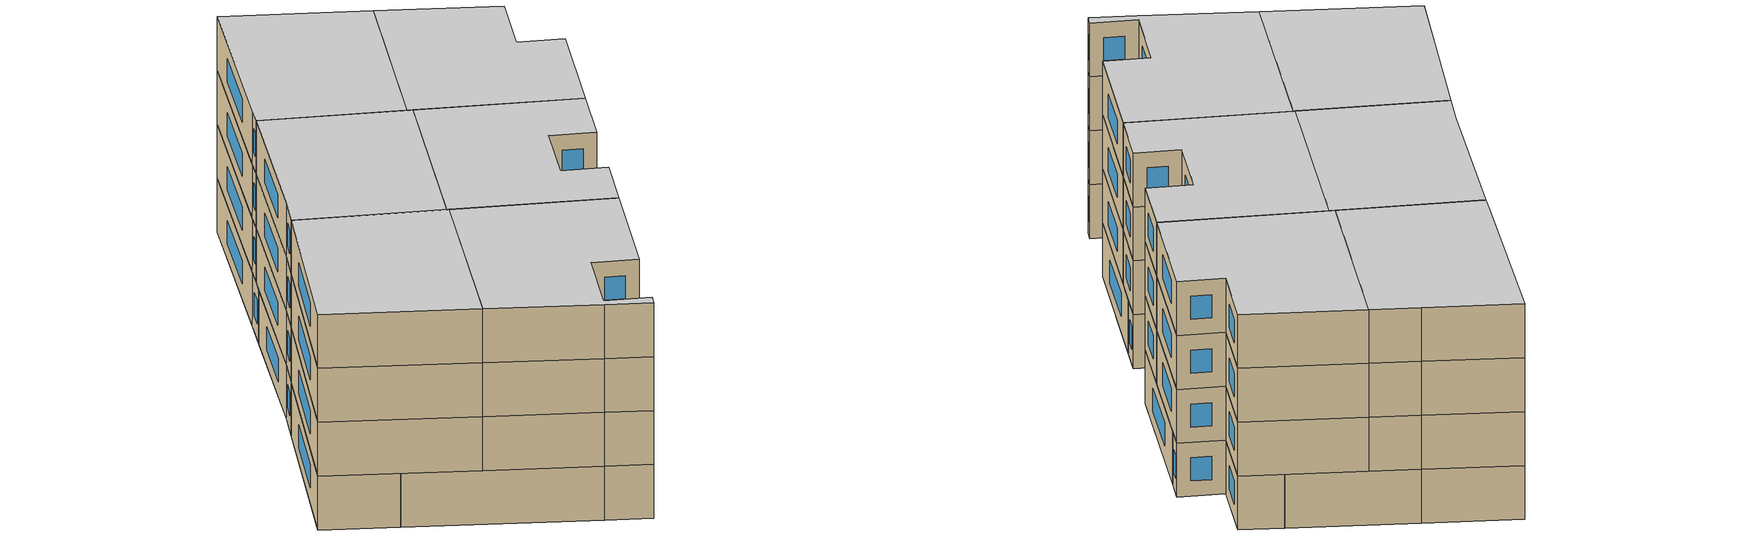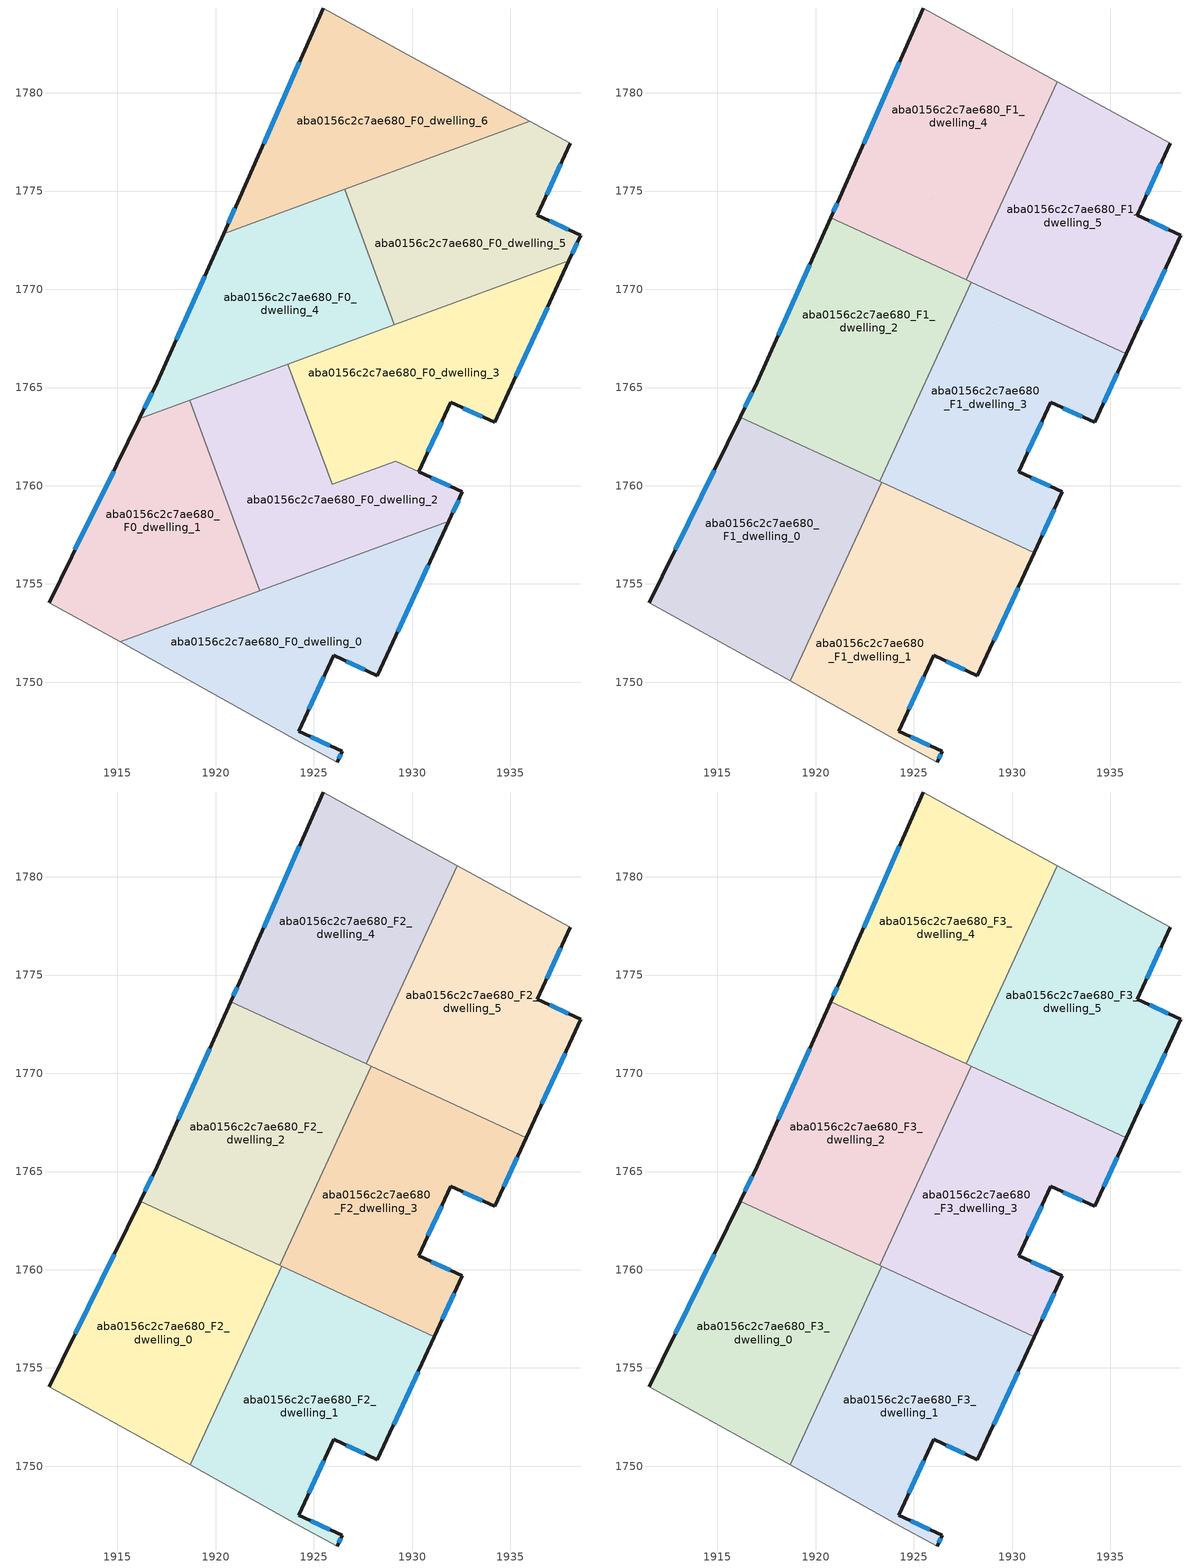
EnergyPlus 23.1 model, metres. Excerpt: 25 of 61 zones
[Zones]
aba0156c2c7ae680_F0_dwelling_0
 floor ground (EU_floor_Construction): 1931.87,1758.19 1928.23,1750.33 1926.01,1751.37 1924.22,1747.51 1926.44,1746.48 1926.19,1745.94 1924.03,1747.1 1915.14,1752.05 z0
 wall outside (EU_wall_Construction): 1926.19,1745.94 1926.44,1746.48 1924.22,1747.51 1926.01,1751.37 1928.23,1750.33 1931.87,1758.19 z0:3
 wall adiabatic (EU_wall_Construction): 1915.14,1752.05 1924.03,1747.1 1926.19,1745.94 z0:3
 wall to aba0156c2c7ae680_F0_dwelling_2 (EU_wall_Construction): 1931.87,1758.19 1922.25,1754.66 z0:3
 wall to aba0156c2c7ae680_F0_dwelling_1 (EU_wall_Construction): 1922.25,1754.66 1915.14,1752.05 z0:3
 window (EU_Window_Construction): 1925.81,1746.78 1924.85,1747.22 / 1926.26,1746.09 1926.37,1746.33 / 1929.27,1752.58 1930.83,1755.95 / 1926.64,1751.07 1927.59,1750.63 / 1924.73,1748.61 1925.5,1750.26 z0.86:2.14
aba0156c2c7ae680_F0_dwelling_1
 floor ground (EU_floor_Construction): 1918.69,1764.36 1922.25,1754.66 1915.14,1752.05 1911.53,1754.06 1916.12,1763.42 z0
 wall outside (EU_wall_Construction): 1916.12,1763.42 1911.53,1754.06 z0:3
 wall to aba0156c2c7ae680_F0_dwelling_2 (EU_wall_Construction): 1922.25,1754.66 1918.69,1764.36 z0:3
 wall adiabatic (EU_wall_Construction): 1911.53,1754.06 1915.14,1752.05 z0:3
 wall to aba0156c2c7ae680_F0_dwelling_4 (EU_wall_Construction): 1918.69,1764.36 1916.12,1763.42 z0:3
 window (EU_Window_Construction): 1914.81,1760.74 1912.84,1756.73 z0.86:2.14
aba0156c2c7ae680_F0_dwelling_2
 floor ground (EU_floor_Construction): 1929.16,1761.25 1932.57,1759.68 1931.87,1758.19 1922.25,1754.66 1918.69,1764.36 1923.68,1766.19 1925.93,1760.07 z0
 wall outside (EU_wall_Construction): 1931.87,1758.19 1932.57,1759.68 1930.35,1760.71 z0:3
 wall to aba0156c2c7ae680_F0_dwelling_3 (EU_wall_Construction): 1930.34,1760.71 1929.16,1761.25 1925.93,1760.07 1923.68,1766.19 z0:3
 wall to aba0156c2c7ae680_F0_dwelling_4 (EU_wall_Construction): 1923.68,1766.19 1918.69,1764.36 z0:3
 window (EU_Window_Construction): 1931.93,1759.97 1930.98,1760.41 / 1932.07,1758.62 1932.37,1759.26 z0.86:2.14
aba0156c2c7ae680_F0_dwelling_3
 floor ground (EU_floor_Construction): 1937.98,1771.44 1934.2,1763.22 1931.97,1764.25 1930.34,1760.71 1929.16,1761.25 1925.93,1760.07 1923.68,1766.19 z0
 wall outside (EU_wall_Construction): 1930.34,1760.71 1931.97,1764.25 1934.2,1763.22 1937.98,1771.44 z0:3
 wall to aba0156c2c7ae680_F0_dwelling_5 (EU_wall_Construction): 1937.98,1771.44 1929.1,1768.18 z0:3
 wall to aba0156c2c7ae680_F0_dwelling_4 (EU_wall_Construction): 1929.1,1768.18 1923.68,1766.19 z0:3
 window (EU_Window_Construction): 1935.28,1765.57 1936.9,1769.09 / 1932.61,1763.96 1933.56,1763.52 / 1930.81,1761.72 1931.51,1763.24 z0.86:2.14
aba0156c2c7ae680_F0_dwelling_4
 floor ground (EU_floor_Construction): 1926.57,1775.1 1929.1,1768.18 1916.12,1763.42 1917.02,1765.26 1920.41,1772.84 z0
 wall outside (EU_wall_Construction): 1920.41,1772.84 1917.02,1765.26 1916.12,1763.42 z0:3
 wall to aba0156c2c7ae680_F0_dwelling_5 (EU_wall_Construction): 1929.1,1768.18 1926.57,1775.1 z0:3
 wall to aba0156c2c7ae680_F0_dwelling_6 (EU_wall_Construction): 1926.57,1775.1 1920.41,1772.84 z0:3
 window (EU_Window_Construction): 1919.44,1770.67 1917.99,1767.42 / 1916.76,1764.73 1916.38,1763.94 z0.86:2.14
aba0156c2c7ae680_F0_dwelling_5
 floor ground (EU_floor_Construction): 1938.05,1777.44 1936.36,1773.78 1938.59,1772.75 1937.98,1771.44 1929.1,1768.18 1926.57,1775.1 1935.99,1778.55 z0
 wall outside (EU_wall_Construction): 1937.98,1771.44 1938.59,1772.75 1936.36,1773.78 1938.05,1777.44 z0:3
 wall adiabatic (EU_wall_Construction): 1938.05,1777.44 1935.99,1778.55 z0:3
 wall to aba0156c2c7ae680_F0_dwelling_6 (EU_wall_Construction): 1935.99,1778.55 1926.57,1775.1 z0:3
 window (EU_Window_Construction): 1937.95,1773.04 1937,1773.48 / 1938.16,1771.81 1938.41,1772.38 / 1936.84,1774.82 1937.57,1776.39 z0.86:2.14
aba0156c2c7ae680_F0_dwelling_6
 floor ground (EU_floor_Construction): 1935.99,1778.55 1920.41,1772.84 1921.22,1774.66 1925.48,1784.32 1930.02,1781.81 z0
 wall outside (EU_wall_Construction): 1925.48,1784.32 1921.22,1774.66 1920.41,1772.84 z0:3
 wall adiabatic (EU_wall_Construction): 1935.99,1778.55 1930.02,1781.81 1925.48,1784.32 z0:3
 window (EU_Window_Construction): 1920.99,1774.14 1920.64,1773.36 / 1924.27,1781.56 1922.44,1777.42 z0.86:2.14
aba0156c2c7ae680_F1_dwelling_0
 floor to aba0156c2c7ae680_F0_dwelling_1 (EU_floor_Construction): 1919.59,1761.91 1921.62,1756.38 1920.54,1754.03 1915.14,1752.05 1911.53,1754.06 1916.12,1763.42 1916.23,1763.46 z3
 floor to aba0156c2c7ae680_F0_dwelling_0 (EU_floor_Construction): 1920.54,1754.03 1918.71,1750.06 1915.14,1752.05 z3
 floor to aba0156c2c7ae680_F0_dwelling_2 (EU_floor_Construction): 1923.37,1760.17 1921.62,1756.38 1919.59,1761.91 z3
 wall outside (EU_wall_Construction): 1916.16,1763.49 1911.53,1754.06 z3:6
 wall adiabatic (EU_wall_Construction): 1911.53,1754.06 1918.71,1750.06 z3:6
 wall to aba0156c2c7ae680_F1_dwelling_1 (EU_wall_Construction): 1918.71,1750.06 1923.37,1760.17 z3:6
 wall to aba0156c2c7ae680_F1_dwelling_2 (EU_wall_Construction): 1923.26,1760.22 1916.16,1763.49 z3:6
 wall to aba0156c2c7ae680_F1_dwelling_3 (EU_wall_Construction): 1923.37,1760.17 1923.26,1760.22 z3:6
 window (EU_Window_Construction): 1914.83,1760.8 1912.85,1756.75 z3.86:5.14
aba0156c2c7ae680_F1_dwelling_1
 floor to aba0156c2c7ae680_F0_dwelling_0 (EU_floor_Construction): 1931.13,1756.59 1928.23,1750.33 1926.01,1751.37 1924.22,1747.51 1926.44,1746.48 1926.19,1745.94 1924.03,1747.1 1918.71,1750.06 1920.54,1754.03 1929.53,1757.33 z3
 floor to aba0156c2c7ae680_F0_dwelling_2 (EU_floor_Construction): 1929.53,1757.33 1922.25,1754.66 1921.62,1756.38 1923.37,1760.17 z3
 floor to aba0156c2c7ae680_F0_dwelling_1 (EU_floor_Construction): 1921.62,1756.38 1922.25,1754.66 1920.54,1754.03 z3
 wall outside (EU_wall_Construction): 1926.19,1745.94 1926.44,1746.48 1924.22,1747.51 1926.01,1751.37 1928.23,1750.33 1931.13,1756.59 z3:6
 wall adiabatic (EU_wall_Construction): 1918.71,1750.06 1924.03,1747.1 1926.19,1745.94 z3:6
 wall to aba0156c2c7ae680_F1_dwelling_3 (EU_wall_Construction): 1931.13,1756.59 1923.37,1760.17 z3:6
 window (EU_Window_Construction): 1926.64,1751.07 1927.59,1750.63 / 1924.73,1748.61 1925.5,1750.26 / 1925.81,1746.78 1924.85,1747.22 / 1926.26,1746.09 1926.37,1746.33 / 1929.06,1752.12 1930.3,1754.8 z3.86:5.14
aba0156c2c7ae680_F1_dwelling_2
 floor to aba0156c2c7ae680_F0_dwelling_4 (EU_floor_Construction): 1927.93,1770.35 1926.49,1767.22 1916.23,1763.46 1916.16,1763.49 1917.02,1765.26 1920.41,1772.84 1921.6,1773.27 z3
 floor to aba0156c2c7ae680_F0_dwelling_6 (EU_floor_Construction): 1921.6,1773.27 1920.41,1772.84 1920.77,1773.65 z3
 floor to aba0156c2c7ae680_F0_dwelling_3 (EU_floor_Construction): 1926.49,1767.22 1924.71,1763.38 1923.68,1766.19 z3
 floor to aba0156c2c7ae680_F0_dwelling_2 (EU_floor_Construction): 1923.68,1766.19 1924.71,1763.38 1923.26,1760.22 1919.59,1761.91 1918.69,1764.36 z3
 floor to aba0156c2c7ae680_F0_dwelling_1 (EU_floor_Construction): 1918.69,1764.36 1919.59,1761.91 1916.23,1763.46 z3
 wall outside (EU_wall_Construction): 1920.77,1773.65 1917.02,1765.26 1916.16,1763.49 z3:6
 wall to aba0156c2c7ae680_F1_dwelling_3 (EU_wall_Construction): 1923.26,1760.22 1927.93,1770.35 z3:6
 wall to aba0156c2c7ae680_F1_dwelling_4 (EU_wall_Construction): 1927.66,1770.48 1920.77,1773.65 z3:6
 wall to aba0156c2c7ae680_F1_dwelling_5 (EU_wall_Construction): 1927.93,1770.35 1927.66,1770.48 z3:6
 window (EU_Window_Construction): 1919.7,1771.26 1918.09,1767.66 / 1916.77,1764.75 1916.4,1764 z3.86:5.14
aba0156c2c7ae680_F1_dwelling_3
 floor to aba0156c2c7ae680_F0_dwelling_2 (EU_floor_Construction): 1932.57,1759.68 1931.87,1758.19 1929.53,1757.33 1923.26,1760.22 1924.71,1763.38 1925.93,1760.07 1929.16,1761.25 z3
 floor to aba0156c2c7ae680_F0_dwelling_0 (EU_floor_Construction): 1931.87,1758.19 1931.13,1756.59 1929.53,1757.33 z3
 floor to aba0156c2c7ae680_F0_dwelling_3 (EU_floor_Construction): 1935.81,1766.72 1934.2,1763.22 1931.97,1764.25 1930.34,1760.71 1929.16,1761.25 1925.93,1760.07 1924.71,1763.38 1926.49,1767.22 1931.07,1768.9 z3
 floor to aba0156c2c7ae680_F0_dwelling_5 (EU_floor_Construction): 1931.07,1768.9 1929.1,1768.18 1928.39,1770.14 z3
 floor to aba0156c2c7ae680_F0_dwelling_4 (EU_floor_Construction): 1928.39,1770.14 1929.1,1768.18 1926.49,1767.22 1927.93,1770.35 z3
 wall outside (EU_wall_Construction): 1931.13,1756.59 1932.57,1759.68 1930.34,1760.71 1931.97,1764.25 1934.2,1763.22 1935.81,1766.72 z3:6
 wall to aba0156c2c7ae680_F1_dwelling_5 (EU_wall_Construction): 1935.81,1766.72 1927.93,1770.35 z3:6
 window (EU_Window_Construction): 1934.66,1764.22 1935.35,1765.72 / 1932.61,1763.96 1933.56,1763.52 / 1930.81,1761.72 1931.51,1763.24 / 1931.93,1759.97 1930.98,1760.41 / 1931.54,1757.47 1932.16,1758.8 z3.86:5.14
aba0156c2c7ae680_F1_dwelling_4
 floor to aba0156c2c7ae680_F0_dwelling_6 (EU_floor_Construction): 1930.02,1781.81 1932.31,1780.56 1930.44,1776.52 1921.6,1773.27 1920.77,1773.65 1921.22,1774.66 1925.48,1784.32 z3
 floor to aba0156c2c7ae680_F0_dwelling_4 (EU_floor_Construction): 1926.57,1775.1 1928,1771.21 1927.66,1770.48 1921.6,1773.27 z3
 floor to aba0156c2c7ae680_F0_dwelling_5 (EU_floor_Construction): 1930.44,1776.52 1928,1771.21 1926.57,1775.1 z3
 wall outside (EU_wall_Construction): 1925.48,1784.32 1921.22,1774.66 1920.77,1773.65 z3:6
 wall adiabatic (EU_wall_Construction): 1932.31,1780.56 1930.02,1781.81 1925.48,1784.32 z3:6
 wall to aba0156c2c7ae680_F1_dwelling_5 (EU_wall_Construction): 1927.66,1770.48 1932.31,1780.56 z3:6
 window (EU_Window_Construction): 1921.09,1774.37 1920.9,1773.94 / 1924.27,1781.56 1922.44,1777.42 z3.86:5.14
aba0156c2c7ae680_F1_dwelling_5
 floor to aba0156c2c7ae680_F0_dwelling_5 (EU_floor_Construction): 1938.05,1777.44 1936.36,1773.78 1938.59,1772.75 1937.98,1771.44 1931.07,1768.9 1928.39,1770.14 1928,1771.21 1930.44,1776.52 1935.99,1778.55 z3
 floor to aba0156c2c7ae680_F0_dwelling_6 (EU_floor_Construction): 1935.99,1778.55 1930.44,1776.52 1932.31,1780.56 z3
 floor to aba0156c2c7ae680_F0_dwelling_3 (EU_floor_Construction): 1937.98,1771.44 1935.81,1766.72 1931.07,1768.9 z3
 floor to aba0156c2c7ae680_F0_dwelling_4 (EU_floor_Construction): 1928,1771.21 1928.39,1770.14 1927.66,1770.48 z3
 wall outside (EU_wall_Construction): 1935.81,1766.72 1938.59,1772.75 1936.36,1773.78 1938.05,1777.44 z3:6
 wall adiabatic (EU_wall_Construction): 1938.05,1777.44 1932.31,1780.56 z3:6
 window (EU_Window_Construction): 1937.95,1773.04 1937,1773.48 / 1936.6,1768.44 1937.79,1771.03 / 1936.84,1774.82 1937.57,1776.39 z3.86:5.14
aba0156c2c7ae680_F2_dwelling_0
 floor to aba0156c2c7ae680_F1_dwelling_0 (EU_floor_Construction): 1923.37,1760.17 1918.71,1750.06 1911.53,1754.06 1916.16,1763.49 z6
 wall outside (EU_wall_Construction): 1916.16,1763.49 1911.53,1754.06 z6:9
 wall adiabatic (EU_wall_Construction): 1911.53,1754.06 1918.71,1750.06 z6:9
 wall to aba0156c2c7ae680_F2_dwelling_1 (EU_wall_Construction): 1918.71,1750.06 1923.37,1760.17 z6:9
 wall to aba0156c2c7ae680_F2_dwelling_2 (EU_wall_Construction): 1923.26,1760.22 1916.16,1763.49 z6:9
 wall to aba0156c2c7ae680_F2_dwelling_3 (EU_wall_Construction): 1923.37,1760.17 1923.26,1760.22 z6:9
 window (EU_Window_Construction): 1914.83,1760.8 1912.85,1756.75 z6.86:8.14
aba0156c2c7ae680_F2_dwelling_1
 floor to aba0156c2c7ae680_F1_dwelling_1 (EU_floor_Construction): 1931.13,1756.59 1928.23,1750.33 1926.01,1751.37 1924.22,1747.51 1926.44,1746.48 1926.19,1745.94 1924.03,1747.1 1918.71,1750.06 1923.37,1760.17 z6
 wall outside (EU_wall_Construction): 1926.19,1745.94 1926.44,1746.48 1924.22,1747.51 1926.01,1751.37 1928.23,1750.33 1931.13,1756.59 z6:9
 wall adiabatic (EU_wall_Construction): 1918.71,1750.06 1924.03,1747.1 1926.19,1745.94 z6:9
 wall to aba0156c2c7ae680_F2_dwelling_3 (EU_wall_Construction): 1931.13,1756.59 1923.37,1760.17 z6:9
 window (EU_Window_Construction): 1926.64,1751.07 1927.59,1750.63 / 1924.73,1748.61 1925.5,1750.26 / 1925.81,1746.78 1924.85,1747.22 / 1926.26,1746.09 1926.37,1746.33 / 1929.06,1752.12 1930.3,1754.8 z6.86:8.14
aba0156c2c7ae680_F2_dwelling_2
 floor to aba0156c2c7ae680_F1_dwelling_2 (EU_floor_Construction): 1927.93,1770.35 1923.26,1760.22 1916.16,1763.49 1917.02,1765.26 1920.77,1773.65 z6
 wall outside (EU_wall_Construction): 1920.77,1773.65 1917.02,1765.26 1916.16,1763.49 z6:9
 wall to aba0156c2c7ae680_F2_dwelling_3 (EU_wall_Construction): 1923.26,1760.22 1927.93,1770.35 z6:9
 wall to aba0156c2c7ae680_F2_dwelling_4 (EU_wall_Construction): 1927.66,1770.48 1920.77,1773.65 z6:9
 wall to aba0156c2c7ae680_F2_dwelling_5 (EU_wall_Construction): 1927.93,1770.35 1927.66,1770.48 z6:9
 window (EU_Window_Construction): 1919.7,1771.26 1918.09,1767.66 / 1916.77,1764.75 1916.4,1764 z6.86:8.14
aba0156c2c7ae680_F2_dwelling_3
 floor to aba0156c2c7ae680_F1_dwelling_3 (EU_floor_Construction): 1935.81,1766.72 1934.2,1763.22 1931.97,1764.25 1930.34,1760.71 1932.57,1759.68 1931.13,1756.59 1923.26,1760.22 1927.93,1770.35 z6
 wall outside (EU_wall_Construction): 1931.13,1756.59 1932.57,1759.68 1930.34,1760.71 1931.97,1764.25 1934.2,1763.22 1935.81,1766.72 z6:9
 wall to aba0156c2c7ae680_F2_dwelling_5 (EU_wall_Construction): 1935.81,1766.72 1927.93,1770.35 z6:9
 window (EU_Window_Construction): 1934.66,1764.22 1935.35,1765.72 / 1932.61,1763.96 1933.56,1763.52 / 1930.81,1761.72 1931.51,1763.24 / 1931.93,1759.97 1930.98,1760.41 / 1931.54,1757.47 1932.16,1758.8 z6.86:8.14
aba0156c2c7ae680_F2_dwelling_4
 floor to aba0156c2c7ae680_F1_dwelling_4 (EU_floor_Construction): 1930.02,1781.81 1932.31,1780.56 1927.66,1770.48 1920.77,1773.65 1921.22,1774.66 1925.48,1784.32 z6
 wall outside (EU_wall_Construction): 1925.48,1784.32 1921.22,1774.66 1920.77,1773.65 z6:9
 wall adiabatic (EU_wall_Construction): 1932.31,1780.56 1930.02,1781.81 1925.48,1784.32 z6:9
 wall to aba0156c2c7ae680_F2_dwelling_5 (EU_wall_Construction): 1927.66,1770.48 1932.31,1780.56 z6:9
 window (EU_Window_Construction): 1921.09,1774.37 1920.9,1773.94 / 1924.27,1781.56 1922.44,1777.42 z6.86:8.14
aba0156c2c7ae680_F2_dwelling_5
 floor to aba0156c2c7ae680_F1_dwelling_5 (EU_floor_Construction): 1938.05,1777.44 1936.36,1773.78 1938.59,1772.75 1935.81,1766.72 1927.66,1770.48 1932.31,1780.56 z6
 wall outside (EU_wall_Construction): 1935.81,1766.72 1938.59,1772.75 1936.36,1773.78 1938.05,1777.44 z6:9
 wall adiabatic (EU_wall_Construction): 1938.05,1777.44 1932.31,1780.56 z6:9
 window (EU_Window_Construction): 1937.95,1773.04 1937,1773.48 / 1936.6,1768.44 1937.79,1771.03 / 1936.84,1774.82 1937.57,1776.39 z6.86:8.14
aba0156c2c7ae680_F3_dwelling_0
 floor to aba0156c2c7ae680_F2_dwelling_0 (EU_floor_Construction): 1923.37,1760.17 1918.71,1750.06 1911.53,1754.06 1916.16,1763.49 z9
 wall outside (EU_wall_Construction): 1916.16,1763.49 1911.53,1754.06 z9:12
 wall adiabatic (EU_wall_Construction): 1911.53,1754.06 1918.71,1750.06 z9:12
 wall to aba0156c2c7ae680_F3_dwelling_1 (EU_wall_Construction): 1918.71,1750.06 1923.37,1760.17 z9:12
 wall to aba0156c2c7ae680_F3_dwelling_2 (EU_wall_Construction): 1923.26,1760.22 1916.16,1763.49 z9:12
 wall to aba0156c2c7ae680_F3_dwelling_3 (EU_wall_Construction): 1923.37,1760.17 1923.26,1760.22 z9:12
 window (EU_Window_Construction): 1914.83,1760.8 1912.85,1756.75 z9.86:11.14
 ceiling to aba0156c2c7ae680_F4_dwelling_0 (EU_floor_Construction): 1918.71,1750.06 1923.37,1760.17 1916.16,1763.49 1911.53,1754.06 z12
aba0156c2c7ae680_F3_dwelling_1
 floor to aba0156c2c7ae680_F2_dwelling_1 (EU_floor_Construction): 1931.13,1756.59 1928.23,1750.33 1926.01,1751.37 1924.22,1747.51 1926.44,1746.48 1926.19,1745.94 1924.03,1747.1 1918.71,1750.06 1923.37,1760.17 z9
 wall outside (EU_wall_Construction): 1926.19,1745.94 1926.44,1746.48 1924.22,1747.51 1926.01,1751.37 1928.23,1750.33 1931.13,1756.59 z9:12
 wall adiabatic (EU_wall_Construction): 1918.71,1750.06 1924.03,1747.1 1926.19,1745.94 z9:12
 wall to aba0156c2c7ae680_F3_dwelling_3 (EU_wall_Construction): 1931.13,1756.59 1923.37,1760.17 z9:12
 window (EU_Window_Construction): 1926.64,1751.07 1927.59,1750.63 / 1924.73,1748.61 1925.5,1750.26 / 1925.81,1746.78 1924.85,1747.22 / 1926.26,1746.09 1926.37,1746.33 / 1929.06,1752.12 1930.3,1754.8 z9.86:11.14
 ceiling to aba0156c2c7ae680_F4_dwelling_1 (EU_floor_Construction): 1926.44,1746.48 1924.22,1747.51 1926.01,1751.37 1928.23,1750.33 1931.13,1756.59 1923.37,1760.17 1918.71,1750.06 1924.03,1747.1 1926.19,1745.94 z12
aba0156c2c7ae680_F3_dwelling_2
 floor to aba0156c2c7ae680_F2_dwelling_2 (EU_floor_Construction): 1927.93,1770.35 1923.26,1760.22 1916.16,1763.49 1917.02,1765.26 1920.77,1773.65 z9
 wall outside (EU_wall_Construction): 1920.77,1773.65 1917.02,1765.26 1916.16,1763.49 z9:12
 wall to aba0156c2c7ae680_F3_dwelling_3 (EU_wall_Construction): 1923.26,1760.22 1927.93,1770.35 z9:12
 wall to aba0156c2c7ae680_F3_dwelling_4 (EU_wall_Construction): 1927.66,1770.48 1920.77,1773.65 z9:12
 wall to aba0156c2c7ae680_F3_dwelling_5 (EU_wall_Construction): 1927.93,1770.35 1927.66,1770.48 z9:12
 window (EU_Window_Construction): 1919.7,1771.26 1918.09,1767.66 / 1916.77,1764.75 1916.4,1764 z9.86:11.14
 ceiling to aba0156c2c7ae680_F4_dwelling_2 (EU_floor_Construction): 1923.26,1760.22 1927.93,1770.35 1920.77,1773.65 1917.02,1765.26 1916.16,1763.49 z12
aba0156c2c7ae680_F3_dwelling_3
 floor to aba0156c2c7ae680_F2_dwelling_3 (EU_floor_Construction): 1935.81,1766.72 1934.2,1763.22 1931.97,1764.25 1930.34,1760.71 1932.57,1759.68 1931.13,1756.59 1923.26,1760.22 1927.93,1770.35 z9
 wall outside (EU_wall_Construction): 1931.13,1756.59 1932.57,1759.68 1930.34,1760.71 1931.97,1764.25 1934.2,1763.22 1935.81,1766.72 z9:12
 wall to aba0156c2c7ae680_F3_dwelling_5 (EU_wall_Construction): 1935.81,1766.72 1927.93,1770.35 z9:12
 window (EU_Window_Construction): 1934.66,1764.22 1935.35,1765.72 / 1932.61,1763.96 1933.56,1763.52 / 1930.81,1761.72 1931.51,1763.24 / 1931.93,1759.97 1930.98,1760.41 / 1931.54,1757.47 1932.16,1758.8 z9.86:11.14
 ceiling to aba0156c2c7ae680_F4_dwelling_3 (EU_floor_Construction): 1932.57,1759.68 1930.34,1760.71 1931.97,1764.25 1934.2,1763.22 1935.81,1766.72 1927.93,1770.35 1923.26,1760.22 1931.13,1756.59 z12
aba0156c2c7ae680_F3_dwelling_4
 floor to aba0156c2c7ae680_F2_dwelling_4 (EU_floor_Construction): 1930.02,1781.81 1932.31,1780.56 1927.66,1770.48 1920.77,1773.65 1921.22,1774.66 1925.48,1784.32 z9
 wall outside (EU_wall_Construction): 1925.48,1784.32 1921.22,1774.66 1920.77,1773.65 z9:12
 wall adiabatic (EU_wall_Construction): 1932.31,1780.56 1930.02,1781.81 1925.48,1784.32 z9:12
 wall to aba0156c2c7ae680_F3_dwelling_5 (EU_wall_Construction): 1927.66,1770.48 1932.31,1780.56 z9:12
 window (EU_Window_Construction): 1921.09,1774.37 1920.9,1773.94 / 1924.27,1781.56 1922.44,1777.42 z9.86:11.14
 ceiling to aba0156c2c7ae680_F4_dwelling_4 (EU_floor_Construction): 1927.66,1770.48 1932.31,1780.56 1930.02,1781.81 1925.48,1784.32 1921.22,1774.66 1920.77,1773.65 z12
aba0156c2c7ae680_F3_dwelling_5
 floor to aba0156c2c7ae680_F2_dwelling_5 (EU_floor_Construction): 1938.05,1777.44 1936.36,1773.78 1938.59,1772.75 1935.81,1766.72 1927.66,1770.48 1932.31,1780.56 z9
 wall outside (EU_wall_Construction): 1935.81,1766.72 1938.59,1772.75 1936.36,1773.78 1938.05,1777.44 z9:12
 wall adiabatic (EU_wall_Construction): 1938.05,1777.44 1932.31,1780.56 z9:12
 window (EU_Window_Construction): 1937.95,1773.04 1937,1773.48 / 1936.6,1768.44 1937.79,1771.03 / 1936.84,1774.82 1937.57,1776.39 z9.86:11.14
 ceiling to aba0156c2c7ae680_F4_dwelling_5 (EU_floor_Construction): 1935.81,1766.72 1938.59,1772.75 1936.36,1773.78 1938.05,1777.44 1932.31,1780.56 1927.66,1770.48 z12
[Building]
EU S2 Campaign: North Axis=0; Terrain=City; Solar Distribution=FullExterior
[Site:Location]
Helsinki-Vantaa.AP: Latitude=60.317; Longitude=24.963; Time Zone=2; Elevation=54.6
[SizingPeriod:WeatherFileDays]
AnnualSizingPeriod: Begin Month=1; Begin Day of Month=1; End Month=12; End Day of Month=31; Day of Week for Start Day=Monday; Use Weather File Daylight Saving Period=No; Use Weather File Rain and Snow Indicators=No
[MATERIAL]
EU_InternalMass_Material: Roughness=MediumRough; Thickness=0.1; Conductivity=1; Density=1800; Specific Heat=900; Thermal Absorptance=0.9; Solar Absorptance=0.7; Visible Absorptance=0.7
[MATERIAL:NOMASS] Roughness=MediumRough; Thermal Absorptance=0.9; Solar Absorptance=0.7; Visible Absorptance=0.7
Name | Thermal Resistance
EU_wall_NoMass | 2.6932
EU_floor_NoMass | 2.22482
[WINDOWMATERIAL:SIMPLEGLAZINGSYSTEM]
EU_Window_SimpleGlazing: UFactor=2.14966; Solar Heat Gain Coefficient=0.7; Visible Transmittance=0.7
[CONSTRUCTION]
EU_wall_Construction: EU_wall_NoMass
EU_floor_Construction: EU_floor_NoMass
EU_Window_Construction: EU_Window_SimpleGlazing
EU_InternalMass_Construction: EU_InternalMass_Material
[ZONE] Type=1; Multiplier=1; Ceiling Height=autocalculate; Floor Area=autocalculate; Part of Total Floor Area=Yes
Name | Volume
aba0156c2c7ae680_F0_dwelling_0; aba0156c2c7ae680_F0_dwelling_1 | 224.445
aba0156c2c7ae680_F1_dwelling_0; aba0156c2c7ae680_F2_dwelling_0; aba0156c2c7ae680_F3_dwelling_0 | 261.857
aba0156c2c7ae680_F1_dwelling_1; aba0156c2c7ae680_F2_dwelling_1; aba0156c2c7ae680_F3_dwelling_1 | 261.864
aba0156c2c7ae680_F0_dwelling_2 | 221.906
aba0156c2c7ae680_F1_dwelling_2; aba0156c2c7ae680_F2_dwelling_2; aba0156c2c7ae680_F3_dwelling_2 | 261.863
aba0156c2c7ae680_F0_dwelling_3 | 227.008
aba0156c2c7ae680_F1_dwelling_3; aba0156c2c7ae680_F2_dwelling_3; aba0156c2c7ae680_F3_dwelling_3 | 261.865
aba0156c2c7ae680_F0_dwelling_4 | 224.443
aba0156c2c7ae680_F1_dwelling_4; aba0156c2c7ae680_F2_dwelling_4; aba0156c2c7ae680_F3_dwelling_4 | 261.875
aba0156c2c7ae680_F0_dwelling_5; aba0156c2c7ae680_F0_dwelling_6 | 224.451
aba0156c2c7ae680_F1_dwelling_5; aba0156c2c7ae680_F2_dwelling_5; aba0156c2c7ae680_F3_dwelling_5 | 261.851
[INTERNALMASS] Construction=EU_InternalMass_Construction
Name | Zone or ZoneList | Surface Area
aba0156c2c7ae680_F0_dwelling_0_EU_InternalMass | aba0156c2c7ae680_F0_dwelling_0 | 74.8152
aba0156c2c7ae680_F0_dwelling_1_EU_InternalMass | aba0156c2c7ae680_F0_dwelling_1 | 74.8187
aba0156c2c7ae680_F0_dwelling_2_EU_InternalMass | aba0156c2c7ae680_F0_dwelling_2 | 73.9689
aba0156c2c7ae680_F0_dwelling_3_EU_InternalMass | aba0156c2c7ae680_F0_dwelling_3 | 75.669
aba0156c2c7ae680_F0_dwelling_4_EU_InternalMass | aba0156c2c7ae680_F0_dwelling_4 | 74.8141
aba0156c2c7ae680_F0_dwelling_5_EU_InternalMass | aba0156c2c7ae680_F0_dwelling_5 | 74.8163
aba0156c2c7ae680_F0_dwelling_6_EU_InternalMass | aba0156c2c7ae680_F0_dwelling_6 | 74.8169
aba0156c2c7ae680_F1_dwelling_0_EU_InternalMass | aba0156c2c7ae680_F1_dwelling_0 | 87.2865
aba0156c2c7ae680_F1_dwelling_1_EU_InternalMass | aba0156c2c7ae680_F1_dwelling_1 | 87.2891
aba0156c2c7ae680_F1_dwelling_2_EU_InternalMass | aba0156c2c7ae680_F1_dwelling_2 | 87.2888
aba0156c2c7ae680_F1_dwelling_3_EU_InternalMass | aba0156c2c7ae680_F1_dwelling_3 | 87.2879
aba0156c2c7ae680_F1_dwelling_4_EU_InternalMass | aba0156c2c7ae680_F1_dwelling_4 | 87.2914
aba0156c2c7ae680_F1_dwelling_5_EU_InternalMass | aba0156c2c7ae680_F1_dwelling_5 | 87.2817
aba0156c2c7ae680_F2_dwelling_0_EU_InternalMass | aba0156c2c7ae680_F2_dwelling_0 | 87.2865
aba0156c2c7ae680_F2_dwelling_1_EU_InternalMass | aba0156c2c7ae680_F2_dwelling_1 | 87.2891
aba0156c2c7ae680_F2_dwelling_2_EU_InternalMass | aba0156c2c7ae680_F2_dwelling_2 | 87.2888
aba0156c2c7ae680_F2_dwelling_3_EU_InternalMass | aba0156c2c7ae680_F2_dwelling_3 | 87.2879
aba0156c2c7ae680_F2_dwelling_4_EU_InternalMass | aba0156c2c7ae680_F2_dwelling_4 | 87.2914
aba0156c2c7ae680_F2_dwelling_5_EU_InternalMass | aba0156c2c7ae680_F2_dwelling_5 | 87.2817
aba0156c2c7ae680_F3_dwelling_0_EU_InternalMass | aba0156c2c7ae680_F3_dwelling_0 | 87.2865
aba0156c2c7ae680_F3_dwelling_1_EU_InternalMass | aba0156c2c7ae680_F3_dwelling_1 | 87.2891
aba0156c2c7ae680_F3_dwelling_2_EU_InternalMass | aba0156c2c7ae680_F3_dwelling_2 | 87.2888
aba0156c2c7ae680_F3_dwelling_3_EU_InternalMass | aba0156c2c7ae680_F3_dwelling_3 | 87.2879
aba0156c2c7ae680_F3_dwelling_4_EU_InternalMass | aba0156c2c7ae680_F3_dwelling_4 | 87.2914
aba0156c2c7ae680_F3_dwelling_5_EU_InternalMass | aba0156c2c7ae680_F3_dwelling_5 | 87.2817
[OTHEREQUIPMENT] Fuel Type=Electricity; Design Level Calculation Method=Watts/Area; Power per Zone Floor Area=1; Fraction Latent=0; Fraction Radiant=0; Fraction Lost=0; Carbon Dioxide Generation Rate=0; EndUse Subcategory=EU_Step8_InternalGains
Name | Zone or ZoneList or Space or SpaceList | Schedule
EU_Step8_InternalGain_aba0156c2c7ae680_F0_dwelling_0_f000 | aba0156c2c7ae680_F0_dwelling_0 | EU_Step8_GainSchedule_aba0156c2c7ae680_F0_dwelling_0_f000
EU_Step8_InternalGain_aba0156c2c7ae680_F0_dwelling_1_f000 | aba0156c2c7ae680_F0_dwelling_1 | EU_Step8_GainSchedule_aba0156c2c7ae680_F0_dwelling_1_f000
EU_Step8_InternalGain_aba0156c2c7ae680_F0_dwelling_2_f000 | aba0156c2c7ae680_F0_dwelling_2 | EU_Step8_GainSchedule_aba0156c2c7ae680_F0_dwelling_2_f000
EU_Step8_InternalGain_aba0156c2c7ae680_F0_dwelling_3_f000 | aba0156c2c7ae680_F0_dwelling_3 | EU_Step8_GainSchedule_aba0156c2c7ae680_F0_dwelling_3_f000
EU_Step8_InternalGain_aba0156c2c7ae680_F0_dwelling_4_f000 | aba0156c2c7ae680_F0_dwelling_4 | EU_Step8_GainSchedule_aba0156c2c7ae680_F0_dwelling_4_f000
EU_Step8_InternalGain_aba0156c2c7ae680_F0_dwelling_5_f000 | aba0156c2c7ae680_F0_dwelling_5 | EU_Step8_GainSchedule_aba0156c2c7ae680_F0_dwelling_5_f000
EU_Step8_InternalGain_aba0156c2c7ae680_F0_dwelling_6_f000 | aba0156c2c7ae680_F0_dwelling_6 | EU_Step8_GainSchedule_aba0156c2c7ae680_F0_dwelling_6_f000
EU_Step8_InternalGain_aba0156c2c7ae680_F1_dwelling_0_f000 | aba0156c2c7ae680_F1_dwelling_0 | EU_Step8_GainSchedule_aba0156c2c7ae680_F1_dwelling_0_f000
EU_Step8_InternalGain_aba0156c2c7ae680_F1_dwelling_1_f000 | aba0156c2c7ae680_F1_dwelling_1 | EU_Step8_GainSchedule_aba0156c2c7ae680_F1_dwelling_1_f000
EU_Step8_InternalGain_aba0156c2c7ae680_F1_dwelling_2_f000 | aba0156c2c7ae680_F1_dwelling_2 | EU_Step8_GainSchedule_aba0156c2c7ae680_F1_dwelling_2_f000
EU_Step8_InternalGain_aba0156c2c7ae680_F1_dwelling_3_f000 | aba0156c2c7ae680_F1_dwelling_3 | EU_Step8_GainSchedule_aba0156c2c7ae680_F1_dwelling_3_f000
EU_Step8_InternalGain_aba0156c2c7ae680_F1_dwelling_4_f000 | aba0156c2c7ae680_F1_dwelling_4 | EU_Step8_GainSchedule_aba0156c2c7ae680_F1_dwelling_4_f000
EU_Step8_InternalGain_aba0156c2c7ae680_F1_dwelling_5_f000 | aba0156c2c7ae680_F1_dwelling_5 | EU_Step8_GainSchedule_aba0156c2c7ae680_F1_dwelling_5_f000
EU_Step8_InternalGain_aba0156c2c7ae680_F2_dwelling_0_f000 | aba0156c2c7ae680_F2_dwelling_0 | EU_Step8_GainSchedule_aba0156c2c7ae680_F2_dwelling_0_f000
EU_Step8_InternalGain_aba0156c2c7ae680_F2_dwelling_1_f000 | aba0156c2c7ae680_F2_dwelling_1 | EU_Step8_GainSchedule_aba0156c2c7ae680_F2_dwelling_1_f000
EU_Step8_InternalGain_aba0156c2c7ae680_F2_dwelling_2_f000 | aba0156c2c7ae680_F2_dwelling_2 | EU_Step8_GainSchedule_aba0156c2c7ae680_F2_dwelling_2_f000
EU_Step8_InternalGain_aba0156c2c7ae680_F2_dwelling_3_f000 | aba0156c2c7ae680_F2_dwelling_3 | EU_Step8_GainSchedule_aba0156c2c7ae680_F2_dwelling_3_f000
EU_Step8_InternalGain_aba0156c2c7ae680_F2_dwelling_4_f000 | aba0156c2c7ae680_F2_dwelling_4 | EU_Step8_GainSchedule_aba0156c2c7ae680_F2_dwelling_4_f000
EU_Step8_InternalGain_aba0156c2c7ae680_F2_dwelling_5_f000 | aba0156c2c7ae680_F2_dwelling_5 | EU_Step8_GainSchedule_aba0156c2c7ae680_F2_dwelling_5_f000
EU_Step8_InternalGain_aba0156c2c7ae680_F3_dwelling_0_f000 | aba0156c2c7ae680_F3_dwelling_0 | EU_Step8_GainSchedule_aba0156c2c7ae680_F3_dwelling_0_f000
EU_Step8_InternalGain_aba0156c2c7ae680_F3_dwelling_1_f000 | aba0156c2c7ae680_F3_dwelling_1 | EU_Step8_GainSchedule_aba0156c2c7ae680_F3_dwelling_1_f000
EU_Step8_InternalGain_aba0156c2c7ae680_F3_dwelling_2_f000 | aba0156c2c7ae680_F3_dwelling_2 | EU_Step8_GainSchedule_aba0156c2c7ae680_F3_dwelling_2_f000
EU_Step8_InternalGain_aba0156c2c7ae680_F3_dwelling_3_f000 | aba0156c2c7ae680_F3_dwelling_3 | EU_Step8_GainSchedule_aba0156c2c7ae680_F3_dwelling_3_f000
EU_Step8_InternalGain_aba0156c2c7ae680_F3_dwelling_4_f000 | aba0156c2c7ae680_F3_dwelling_4 | EU_Step8_GainSchedule_aba0156c2c7ae680_F3_dwelling_4_f000
EU_Step8_InternalGain_aba0156c2c7ae680_F3_dwelling_5_f000 | aba0156c2c7ae680_F3_dwelling_5 | EU_Step8_GainSchedule_aba0156c2c7ae680_F3_dwelling_5_f000
[ZONEVENTILATION:DESIGNFLOWRATE] Schedule=EU_AlwaysOn; Design Flow Rate Calculation Method=AirChanges/Hour; Air Changes per Hour=0.586271; Ventilation Type=Natural; Fan Pressure Rise=0; Fan Total Efficiency=1; Constant Term Coefficient=1; Temperature Term Coefficient=0; Velocity Term Coefficient=0; Velocity Squared Term Coefficient=0; Minimum Indoor Temperature=-100; Maximum Indoor Temperature=100; Delta Temperature=-100; Minimum Outdoor Temperature=-100; Maximum Outdoor Temperature=100; Maximum Wind Speed=40
Name | Zone or ZoneList or Space or SpaceList
EU_ConstantAir_aba0156c2c7ae680_F0_dwelling_0 | aba0156c2c7ae680_F0_dwelling_0
EU_ConstantAir_aba0156c2c7ae680_F0_dwelling_1 | aba0156c2c7ae680_F0_dwelling_1
EU_ConstantAir_aba0156c2c7ae680_F0_dwelling_2 | aba0156c2c7ae680_F0_dwelling_2
EU_ConstantAir_aba0156c2c7ae680_F0_dwelling_3 | aba0156c2c7ae680_F0_dwelling_3
EU_ConstantAir_aba0156c2c7ae680_F0_dwelling_4 | aba0156c2c7ae680_F0_dwelling_4
EU_ConstantAir_aba0156c2c7ae680_F0_dwelling_5 | aba0156c2c7ae680_F0_dwelling_5
EU_ConstantAir_aba0156c2c7ae680_F0_dwelling_6 | aba0156c2c7ae680_F0_dwelling_6
EU_ConstantAir_aba0156c2c7ae680_F1_dwelling_0 | aba0156c2c7ae680_F1_dwelling_0
EU_ConstantAir_aba0156c2c7ae680_F1_dwelling_1 | aba0156c2c7ae680_F1_dwelling_1
EU_ConstantAir_aba0156c2c7ae680_F1_dwelling_2 | aba0156c2c7ae680_F1_dwelling_2
EU_ConstantAir_aba0156c2c7ae680_F1_dwelling_3 | aba0156c2c7ae680_F1_dwelling_3
EU_ConstantAir_aba0156c2c7ae680_F1_dwelling_4 | aba0156c2c7ae680_F1_dwelling_4
EU_ConstantAir_aba0156c2c7ae680_F1_dwelling_5 | aba0156c2c7ae680_F1_dwelling_5
EU_ConstantAir_aba0156c2c7ae680_F2_dwelling_0 | aba0156c2c7ae680_F2_dwelling_0
EU_ConstantAir_aba0156c2c7ae680_F2_dwelling_1 | aba0156c2c7ae680_F2_dwelling_1
EU_ConstantAir_aba0156c2c7ae680_F2_dwelling_2 | aba0156c2c7ae680_F2_dwelling_2
EU_ConstantAir_aba0156c2c7ae680_F2_dwelling_3 | aba0156c2c7ae680_F2_dwelling_3
EU_ConstantAir_aba0156c2c7ae680_F2_dwelling_4 | aba0156c2c7ae680_F2_dwelling_4
EU_ConstantAir_aba0156c2c7ae680_F2_dwelling_5 | aba0156c2c7ae680_F2_dwelling_5
EU_ConstantAir_aba0156c2c7ae680_F3_dwelling_0 | aba0156c2c7ae680_F3_dwelling_0
EU_ConstantAir_aba0156c2c7ae680_F3_dwelling_1 | aba0156c2c7ae680_F3_dwelling_1
EU_ConstantAir_aba0156c2c7ae680_F3_dwelling_2 | aba0156c2c7ae680_F3_dwelling_2
EU_ConstantAir_aba0156c2c7ae680_F3_dwelling_3 | aba0156c2c7ae680_F3_dwelling_3
EU_ConstantAir_aba0156c2c7ae680_F3_dwelling_4 | aba0156c2c7ae680_F3_dwelling_4
EU_ConstantAir_aba0156c2c7ae680_F3_dwelling_5 | aba0156c2c7ae680_F3_dwelling_5
[HVACTEMPLATE:THERMOSTAT] Constant Heating Setpoint=20; Constant Cooling Setpoint=50
EU_HeatOnly_aba0156c2c7ae680_F0_dwelling_0; EU_HeatOnly_aba0156c2c7ae680_F0_dwelling_1; EU_HeatOnly_aba0156c2c7ae680_F0_dwelling_2; EU_HeatOnly_aba0156c2c7ae680_F0_dwelling_3; EU_HeatOnly_aba0156c2c7ae680_F0_dwelling_4; EU_HeatOnly_aba0156c2c7ae680_F0_dwelling_5; EU_HeatOnly_aba0156c2c7ae680_F0_dwelling_6; EU_HeatOnly_aba0156c2c7ae680_F1_dwelling_0; EU_HeatOnly_aba0156c2c7ae680_F1_dwelling_1; EU_HeatOnly_aba0156c2c7ae680_F1_dwelling_2; EU_HeatOnly_aba0156c2c7ae680_F1_dwelling_3; EU_HeatOnly_aba0156c2c7ae680_F1_dwelling_4; EU_HeatOnly_aba0156c2c7ae680_F1_dwelling_5; EU_HeatOnly_aba0156c2c7ae680_F2_dwelling_0; EU_HeatOnly_aba0156c2c7ae680_F2_dwelling_1; EU_HeatOnly_aba0156c2c7ae680_F2_dwelling_2; EU_HeatOnly_aba0156c2c7ae680_F2_dwelling_3; EU_HeatOnly_aba0156c2c7ae680_F2_dwelling_4; EU_HeatOnly_aba0156c2c7ae680_F2_dwelling_5; EU_HeatOnly_aba0156c2c7ae680_F3_dwelling_0; EU_HeatOnly_aba0156c2c7ae680_F3_dwelling_1; EU_HeatOnly_aba0156c2c7ae680_F3_dwelling_2; EU_HeatOnly_aba0156c2c7ae680_F3_dwelling_3; EU_HeatOnly_aba0156c2c7ae680_F3_dwelling_4; EU_HeatOnly_aba0156c2c7ae680_F3_dwelling_5; EU_HeatOnly_aba0156c2c7ae680_F4_dwelling_0; EU_HeatOnly_aba0156c2c7ae680_F4_dwelling_1; EU_HeatOnly_aba0156c2c7ae680_F4_dwelling_2; EU_HeatOnly_aba0156c2c7ae680_F4_dwelling_3; EU_HeatOnly_aba0156c2c7ae680_F4_dwelling_4; EU_HeatOnly_aba0156c2c7ae680_F4_dwelling_5; EU_HeatOnly_aba0156c2c7ae680_F5_dwelling_0; EU_HeatOnly_aba0156c2c7ae680_F5_dwelling_1; EU_HeatOnly_aba0156c2c7ae680_F5_dwelling_2; EU_HeatOnly_aba0156c2c7ae680_F5_dwelling_3; EU_HeatOnly_aba0156c2c7ae680_F5_dwelling_4; EU_HeatOnly_aba0156c2c7ae680_F5_dwelling_5; EU_HeatOnly_aba0156c2c7ae680_F6_dwelling_0; EU_HeatOnly_aba0156c2c7ae680_F6_dwelling_1; EU_HeatOnly_aba0156c2c7ae680_F6_dwelling_2; EU_HeatOnly_aba0156c2c7ae680_F6_dwelling_3; EU_HeatOnly_aba0156c2c7ae680_F6_dwelling_4; EU_HeatOnly_aba0156c2c7ae680_F6_dwelling_5; EU_HeatOnly_aba0156c2c7ae680_F7_dwelling_0; EU_HeatOnly_aba0156c2c7ae680_F7_dwelling_1; EU_HeatOnly_aba0156c2c7ae680_F7_dwelling_2; EU_HeatOnly_aba0156c2c7ae680_F7_dwelling_3; EU_HeatOnly_aba0156c2c7ae680_F7_dwelling_4; EU_HeatOnly_aba0156c2c7ae680_F7_dwelling_5; EU_HeatOnly_aba0156c2c7ae680_F8_dwelling_0; EU_HeatOnly_aba0156c2c7ae680_F8_dwelling_1; EU_HeatOnly_aba0156c2c7ae680_F8_dwelling_2; EU_HeatOnly_aba0156c2c7ae680_F8_dwelling_3; EU_HeatOnly_aba0156c2c7ae680_F8_dwelling_4; EU_HeatOnly_aba0156c2c7ae680_F8_dwelling_5; EU_HeatOnly_aba0156c2c7ae680_F9_dwelling_0; EU_HeatOnly_aba0156c2c7ae680_F9_dwelling_1; EU_HeatOnly_aba0156c2c7ae680_F9_dwelling_2; EU_HeatOnly_aba0156c2c7ae680_F9_dwelling_3; EU_HeatOnly_aba0156c2c7ae680_F9_dwelling_4; EU_HeatOnly_aba0156c2c7ae680_F9_dwelling_5
[HVACTEMPLATE:ZONE:IDEALLOADSAIRSYSTEM] System Availability Schedule=EU_AlwaysOn; Maximum Heating Supply Air Temperature=50; Minimum Cooling Supply Air Temperature=13; Maximum Heating Supply Air Humidity Ratio=0.0156; Minimum Cooling Supply Air Humidity Ratio=0.0077; Heating Limit=NoLimit; Cooling Limit=NoLimit; Heating Availability Schedule=EU_AlwaysOn; Cooling Availability Schedule=EU_CoolingOff; Dehumidification Control Type=ConstantSensibleHeatRatio; Cooling Sensible Heat Ratio=0.7; Dehumidification Setpoint=60; Humidification Control Type=None; Humidification Setpoint=30; Outdoor Air Method=None; Outdoor Air Flow Rate per Person=0.00944; Outdoor Air Flow Rate per Zone Floor Area=0; Outdoor Air Flow Rate per Zone=0; Demand Controlled Ventilation Type=None; Outdoor Air Economizer Type=NoEconomizer; Heat Recovery Type=None; Sensible Heat Recovery Effectiveness=0.7; Latent Heat Recovery Effectiveness=0.65
Name | Template Thermostat
aba0156c2c7ae680_F0_dwelling_0 | EU_HeatOnly_aba0156c2c7ae680_F0_dwelling_0
aba0156c2c7ae680_F0_dwelling_1 | EU_HeatOnly_aba0156c2c7ae680_F0_dwelling_1
aba0156c2c7ae680_F0_dwelling_2 | EU_HeatOnly_aba0156c2c7ae680_F0_dwelling_2
aba0156c2c7ae680_F0_dwelling_3 | EU_HeatOnly_aba0156c2c7ae680_F0_dwelling_3
aba0156c2c7ae680_F0_dwelling_4 | EU_HeatOnly_aba0156c2c7ae680_F0_dwelling_4
aba0156c2c7ae680_F0_dwelling_5 | EU_HeatOnly_aba0156c2c7ae680_F0_dwelling_5
aba0156c2c7ae680_F0_dwelling_6 | EU_HeatOnly_aba0156c2c7ae680_F0_dwelling_6
aba0156c2c7ae680_F1_dwelling_0 | EU_HeatOnly_aba0156c2c7ae680_F1_dwelling_0
aba0156c2c7ae680_F1_dwelling_1 | EU_HeatOnly_aba0156c2c7ae680_F1_dwelling_1
aba0156c2c7ae680_F1_dwelling_2 | EU_HeatOnly_aba0156c2c7ae680_F1_dwelling_2
aba0156c2c7ae680_F1_dwelling_3 | EU_HeatOnly_aba0156c2c7ae680_F1_dwelling_3
aba0156c2c7ae680_F1_dwelling_4 | EU_HeatOnly_aba0156c2c7ae680_F1_dwelling_4
aba0156c2c7ae680_F1_dwelling_5 | EU_HeatOnly_aba0156c2c7ae680_F1_dwelling_5
aba0156c2c7ae680_F2_dwelling_0 | EU_HeatOnly_aba0156c2c7ae680_F2_dwelling_0
aba0156c2c7ae680_F2_dwelling_1 | EU_HeatOnly_aba0156c2c7ae680_F2_dwelling_1
aba0156c2c7ae680_F2_dwelling_2 | EU_HeatOnly_aba0156c2c7ae680_F2_dwelling_2
aba0156c2c7ae680_F2_dwelling_3 | EU_HeatOnly_aba0156c2c7ae680_F2_dwelling_3
aba0156c2c7ae680_F2_dwelling_4 | EU_HeatOnly_aba0156c2c7ae680_F2_dwelling_4
aba0156c2c7ae680_F2_dwelling_5 | EU_HeatOnly_aba0156c2c7ae680_F2_dwelling_5
aba0156c2c7ae680_F3_dwelling_0 | EU_HeatOnly_aba0156c2c7ae680_F3_dwelling_0
aba0156c2c7ae680_F3_dwelling_1 | EU_HeatOnly_aba0156c2c7ae680_F3_dwelling_1
aba0156c2c7ae680_F3_dwelling_2 | EU_HeatOnly_aba0156c2c7ae680_F3_dwelling_2
aba0156c2c7ae680_F3_dwelling_3 | EU_HeatOnly_aba0156c2c7ae680_F3_dwelling_3
aba0156c2c7ae680_F3_dwelling_4 | EU_HeatOnly_aba0156c2c7ae680_F3_dwelling_4
aba0156c2c7ae680_F3_dwelling_5 | EU_HeatOnly_aba0156c2c7ae680_F3_dwelling_5
[SIZING:ZONE] Zone Cooling Design Supply Air Temperature Input Method=SupplyAirTemperature; Zone Cooling Design Supply Air Temperature=13; Zone Heating Design Supply Air Temperature Input Method=SupplyAirTemperature; Zone Heating Design Supply Air Temperature=50; Zone Cooling Design Supply Air Humidity Ratio=0.008; Zone Heating Design Supply Air Humidity Ratio=0.008; Cooling Design Air Flow Method=DesignDay; Cooling Design Air Flow Rate=0; Cooling Minimum Air Flow per Zone Floor Area=0.000762; Cooling Minimum Air Flow=0; Cooling Minimum Air Flow Fraction=0.2; Heating Design Air Flow Method=DesignDay; Heating Design Air Flow Rate=0; Heating Maximum Air Flow per Zone Floor Area=0.002032; Heating Maximum Air Flow=0.141576; Heating Maximum Air Flow Fraction=0.3; Account for Dedicated Outdoor Air System=No; Dedicated Outdoor Air System Control Strategy=NeutralSupplyAir; Dedicated Outdoor Air Low Setpoint Temperature for Design=autosize; Dedicated Outdoor Air High Setpoint Temperature for Design=autosize; Zone Load Sizing Method=Sensible Load Only No Latent Load; Zone Latent Cooling Design Supply Air Humidity Ratio Input Method=HumidityRatioDifference; Zone Cooling Design Supply Air Humidity Ratio Difference=0.005; Zone Latent Heating Design Supply Air Humidity Ratio Input Method=HumidityRatioDifference; Zone Humidification Design Supply Air Humidity Ratio Difference=0.005
aba0156c2c7ae680_F0_dwelling_0; aba0156c2c7ae680_F0_dwelling_1; aba0156c2c7ae680_F0_dwelling_2; aba0156c2c7ae680_F0_dwelling_3; aba0156c2c7ae680_F0_dwelling_4; aba0156c2c7ae680_F0_dwelling_5; aba0156c2c7ae680_F0_dwelling_6; aba0156c2c7ae680_F1_dwelling_0; aba0156c2c7ae680_F1_dwelling_1; aba0156c2c7ae680_F1_dwelling_2; aba0156c2c7ae680_F1_dwelling_3; aba0156c2c7ae680_F1_dwelling_4; aba0156c2c7ae680_F1_dwelling_5; aba0156c2c7ae680_F2_dwelling_0; aba0156c2c7ae680_F2_dwelling_1; aba0156c2c7ae680_F2_dwelling_2; aba0156c2c7ae680_F2_dwelling_3; aba0156c2c7ae680_F2_dwelling_4; aba0156c2c7ae680_F2_dwelling_5; aba0156c2c7ae680_F3_dwelling_0; aba0156c2c7ae680_F3_dwelling_1; aba0156c2c7ae680_F3_dwelling_2; aba0156c2c7ae680_F3_dwelling_3; aba0156c2c7ae680_F3_dwelling_4; aba0156c2c7ae680_F3_dwelling_5
[SCHEDULE:CONSTANT]
Name | Hourly Value
EU_AlwaysOn | 1
EU_CoolingOff | 0
[SCHEDULE:FILE] Column Number=1; Rows to Skip at Top=0; Number of Hours of Data=8760; Column Separator=Comma; Interpolate to Timestep=No; Minutes per Item=60; Adjust Schedule for Daylight Savings=Yes
Name | File
EU_Step8_GainSchedule_aba0156c2c7ae680_F0_dwelling_0_f000 | ../../schedules/aba0156c2c7ae680/aba0156c2c7ae680_F0_dwelling_0_f000_gain.csv
EU_Step8_GainSchedule_aba0156c2c7ae680_F0_dwelling_1_f000 | ../../schedules/aba0156c2c7ae680/aba0156c2c7ae680_F0_dwelling_1_f000_gain.csv
EU_Step8_GainSchedule_aba0156c2c7ae680_F0_dwelling_2_f000 | ../../schedules/aba0156c2c7ae680/aba0156c2c7ae680_F0_dwelling_2_f000_gain.csv
EU_Step8_GainSchedule_aba0156c2c7ae680_F0_dwelling_3_f000 | ../../schedules/aba0156c2c7ae680/aba0156c2c7ae680_F0_dwelling_3_f000_gain.csv
EU_Step8_GainSchedule_aba0156c2c7ae680_F0_dwelling_4_f000 | ../../schedules/aba0156c2c7ae680/aba0156c2c7ae680_F0_dwelling_4_f000_gain.csv
EU_Step8_GainSchedule_aba0156c2c7ae680_F0_dwelling_5_f000 | ../../schedules/aba0156c2c7ae680/aba0156c2c7ae680_F0_dwelling_5_f000_gain.csv
EU_Step8_GainSchedule_aba0156c2c7ae680_F0_dwelling_6_f000 | ../../schedules/aba0156c2c7ae680/aba0156c2c7ae680_F0_dwelling_6_f000_gain.csv
EU_Step8_GainSchedule_aba0156c2c7ae680_F1_dwelling_0_f000 | ../../schedules/aba0156c2c7ae680/aba0156c2c7ae680_F1_dwelling_0_f000_gain.csv
EU_Step8_GainSchedule_aba0156c2c7ae680_F1_dwelling_1_f000 | ../../schedules/aba0156c2c7ae680/aba0156c2c7ae680_F1_dwelling_1_f000_gain.csv
EU_Step8_GainSchedule_aba0156c2c7ae680_F1_dwelling_2_f000 | ../../schedules/aba0156c2c7ae680/aba0156c2c7ae680_F1_dwelling_2_f000_gain.csv
EU_Step8_GainSchedule_aba0156c2c7ae680_F1_dwelling_3_f000 | ../../schedules/aba0156c2c7ae680/aba0156c2c7ae680_F1_dwelling_3_f000_gain.csv
EU_Step8_GainSchedule_aba0156c2c7ae680_F1_dwelling_4_f000 | ../../schedules/aba0156c2c7ae680/aba0156c2c7ae680_F1_dwelling_4_f000_gain.csv
EU_Step8_GainSchedule_aba0156c2c7ae680_F1_dwelling_5_f000 | ../../schedules/aba0156c2c7ae680/aba0156c2c7ae680_F1_dwelling_5_f000_gain.csv
EU_Step8_GainSchedule_aba0156c2c7ae680_F2_dwelling_0_f000 | ../../schedules/aba0156c2c7ae680/aba0156c2c7ae680_F2_dwelling_0_f000_gain.csv
EU_Step8_GainSchedule_aba0156c2c7ae680_F2_dwelling_1_f000 | ../../schedules/aba0156c2c7ae680/aba0156c2c7ae680_F2_dwelling_1_f000_gain.csv
EU_Step8_GainSchedule_aba0156c2c7ae680_F2_dwelling_2_f000 | ../../schedules/aba0156c2c7ae680/aba0156c2c7ae680_F2_dwelling_2_f000_gain.csv
EU_Step8_GainSchedule_aba0156c2c7ae680_F2_dwelling_3_f000 | ../../schedules/aba0156c2c7ae680/aba0156c2c7ae680_F2_dwelling_3_f000_gain.csv
EU_Step8_GainSchedule_aba0156c2c7ae680_F2_dwelling_4_f000 | ../../schedules/aba0156c2c7ae680/aba0156c2c7ae680_F2_dwelling_4_f000_gain.csv
EU_Step8_GainSchedule_aba0156c2c7ae680_F2_dwelling_5_f000 | ../../schedules/aba0156c2c7ae680/aba0156c2c7ae680_F2_dwelling_5_f000_gain.csv
EU_Step8_GainSchedule_aba0156c2c7ae680_F3_dwelling_0_f000 | ../../schedules/aba0156c2c7ae680/aba0156c2c7ae680_F3_dwelling_0_f000_gain.csv
EU_Step8_GainSchedule_aba0156c2c7ae680_F3_dwelling_1_f000 | ../../schedules/aba0156c2c7ae680/aba0156c2c7ae680_F3_dwelling_1_f000_gain.csv
EU_Step8_GainSchedule_aba0156c2c7ae680_F3_dwelling_2_f000 | ../../schedules/aba0156c2c7ae680/aba0156c2c7ae680_F3_dwelling_2_f000_gain.csv
EU_Step8_GainSchedule_aba0156c2c7ae680_F3_dwelling_3_f000 | ../../schedules/aba0156c2c7ae680/aba0156c2c7ae680_F3_dwelling_3_f000_gain.csv
EU_Step8_GainSchedule_aba0156c2c7ae680_F3_dwelling_4_f000 | ../../schedules/aba0156c2c7ae680/aba0156c2c7ae680_F3_dwelling_4_f000_gain.csv
EU_Step8_GainSchedule_aba0156c2c7ae680_F3_dwelling_5_f000 | ../../schedules/aba0156c2c7ae680/aba0156c2c7ae680_F3_dwelling_5_f000_gain.csv
